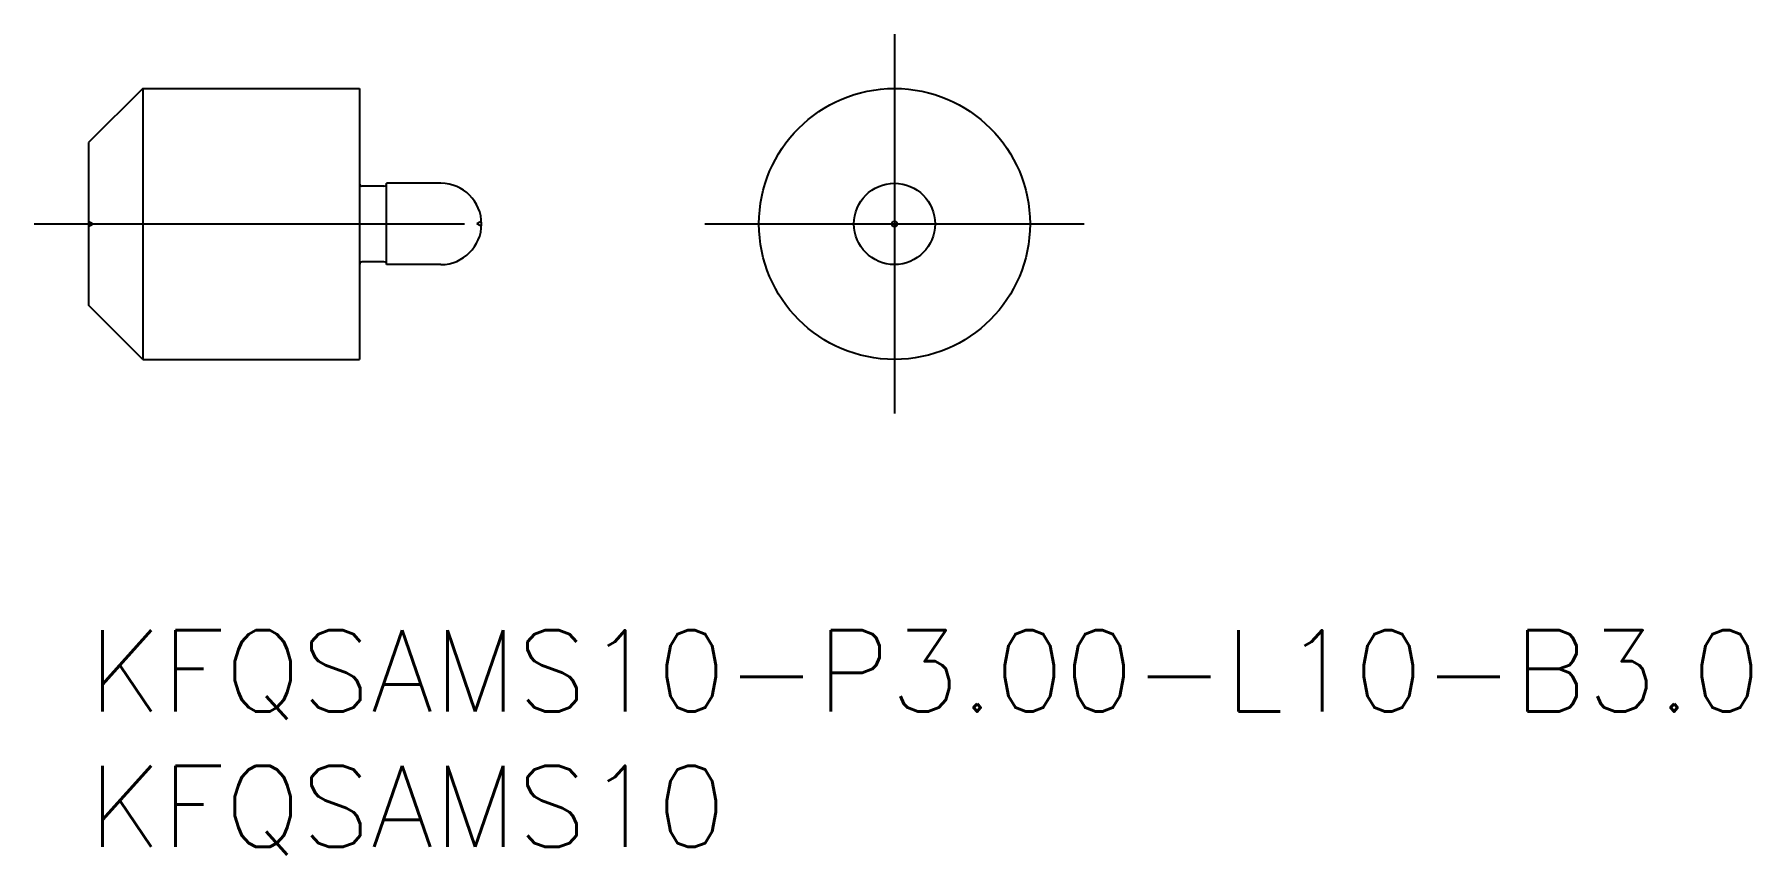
# Model space of a CAD drawing. Extents: x -2 to 61.3, y -8.3 to 22.
import ezdxf

# ---------------------------------------------------------------- set-up
doc = ezdxf.new("R2010")
doc.units = 0
doc.header["$LTSCALE"] = 0.5
doc.linetypes.add('CENTER', pattern=[50.8, 31.75, -6.35, 6.35, -6.35])
doc.linetypes.add('DASHED', pattern=[19.05, 12.7, -6.35])
doc.layers.get('0').update_dxf_attribs({"linetype": 'CONTINUOUS'})
for name, color, linetype in [('MSM_CENTER', 1, 'CENTER'), ('MSM_CONTINUOUS', 7, 'CONTINUOUS'), ('MSM_DASHED', 4, 'DASHED'), ('MSM_PART_NUMBER', 7, 'CONTINUOUS')]:
    doc.layers.add(name, color=color, linetype=linetype)
doc.styles.get("Standard").update_dxf_attribs({"font": 'txt.shx', "height": 3, "bigfont": 'bigfont.shx'})

# ---------------------------------------------------------------- blocks, each defined once
blk = doc.blocks.new('*U9')
at = {"layer": 'MSM_PART_NUMBER'}
blk.add_text('KFQSAMS10-P3.00-L10-B3.0', height=3, dxfattribs=at).set_placement((0, -3))
blk = doc.blocks.new('*U10')
at = {"layer": 'MSM_PART_NUMBER'}
blk.add_text('KFQSAMS10', height=3, dxfattribs=at).set_placement((0, -8))

msp = doc.modelspace()

# ---------------------------------------------------------------- linework, layer by layer
at = {"layer": 'MSM_CENTER'}
for p, q in [((29.738, 22), (29.738, 8)), ((-2, 15), (16.5, 15)), ((22.738, 15), (36.738, 15))]:
    msp.add_line(p, q, dxfattribs=at)
at = {"layer": 'MSM_CONTINUOUS'}
for p, q in [((2, 20), (0, 18)), ((2, 20), (10, 20)), ((2, 20), (2, 10)), ((10, 20), (10, 10)), ((0, 18), (0, 12)), ((13, 16.5), (11, 16.5)), ((11, 13.5), (11, 16.5)), ((10.9, 16.4), (10.1, 16.4)), ((10.9, 13.6), (10.1, 13.6)), ((13, 13.5), (11, 13.5)), ((2, 10), (0, 12)), ((2, 10), (10, 10))]:
    msp.add_line(p, q, dxfattribs=at)
for radius in [5, 1.5, 0.1]:
    msp.add_circle((29.738, 15), radius, dxfattribs=at)
for centre, radius, start, end in [((10.1, 16.5), 0.1, 180, 270), ((10.9, 16.5), 0.1, 270, 0), ((13, 15), 1.5, 270, 90), ((10.1, 13.5), 0.1, 90, 180), ((10.9, 13.5), 0.1, 0, 90)]:
    msp.add_arc(centre, radius, start, end, dxfattribs=at)
at = {"layer": 'MSM_DASHED'}
for p, q in [((0, 15.1), (0.173, 15)), ((0, 14.9), (0.173, 15)), ((14.497, 15.1), (14.323, 15)), ((14.497, 14.9), (14.323, 15))]:
    msp.add_line(p, q, dxfattribs=at)

# ---------------------------------------------------------------- block references
for name in ['*U9', '*U10']:
    msp.add_blockref(name, (0, 0))

doc.saveas('drawing.dxf')
